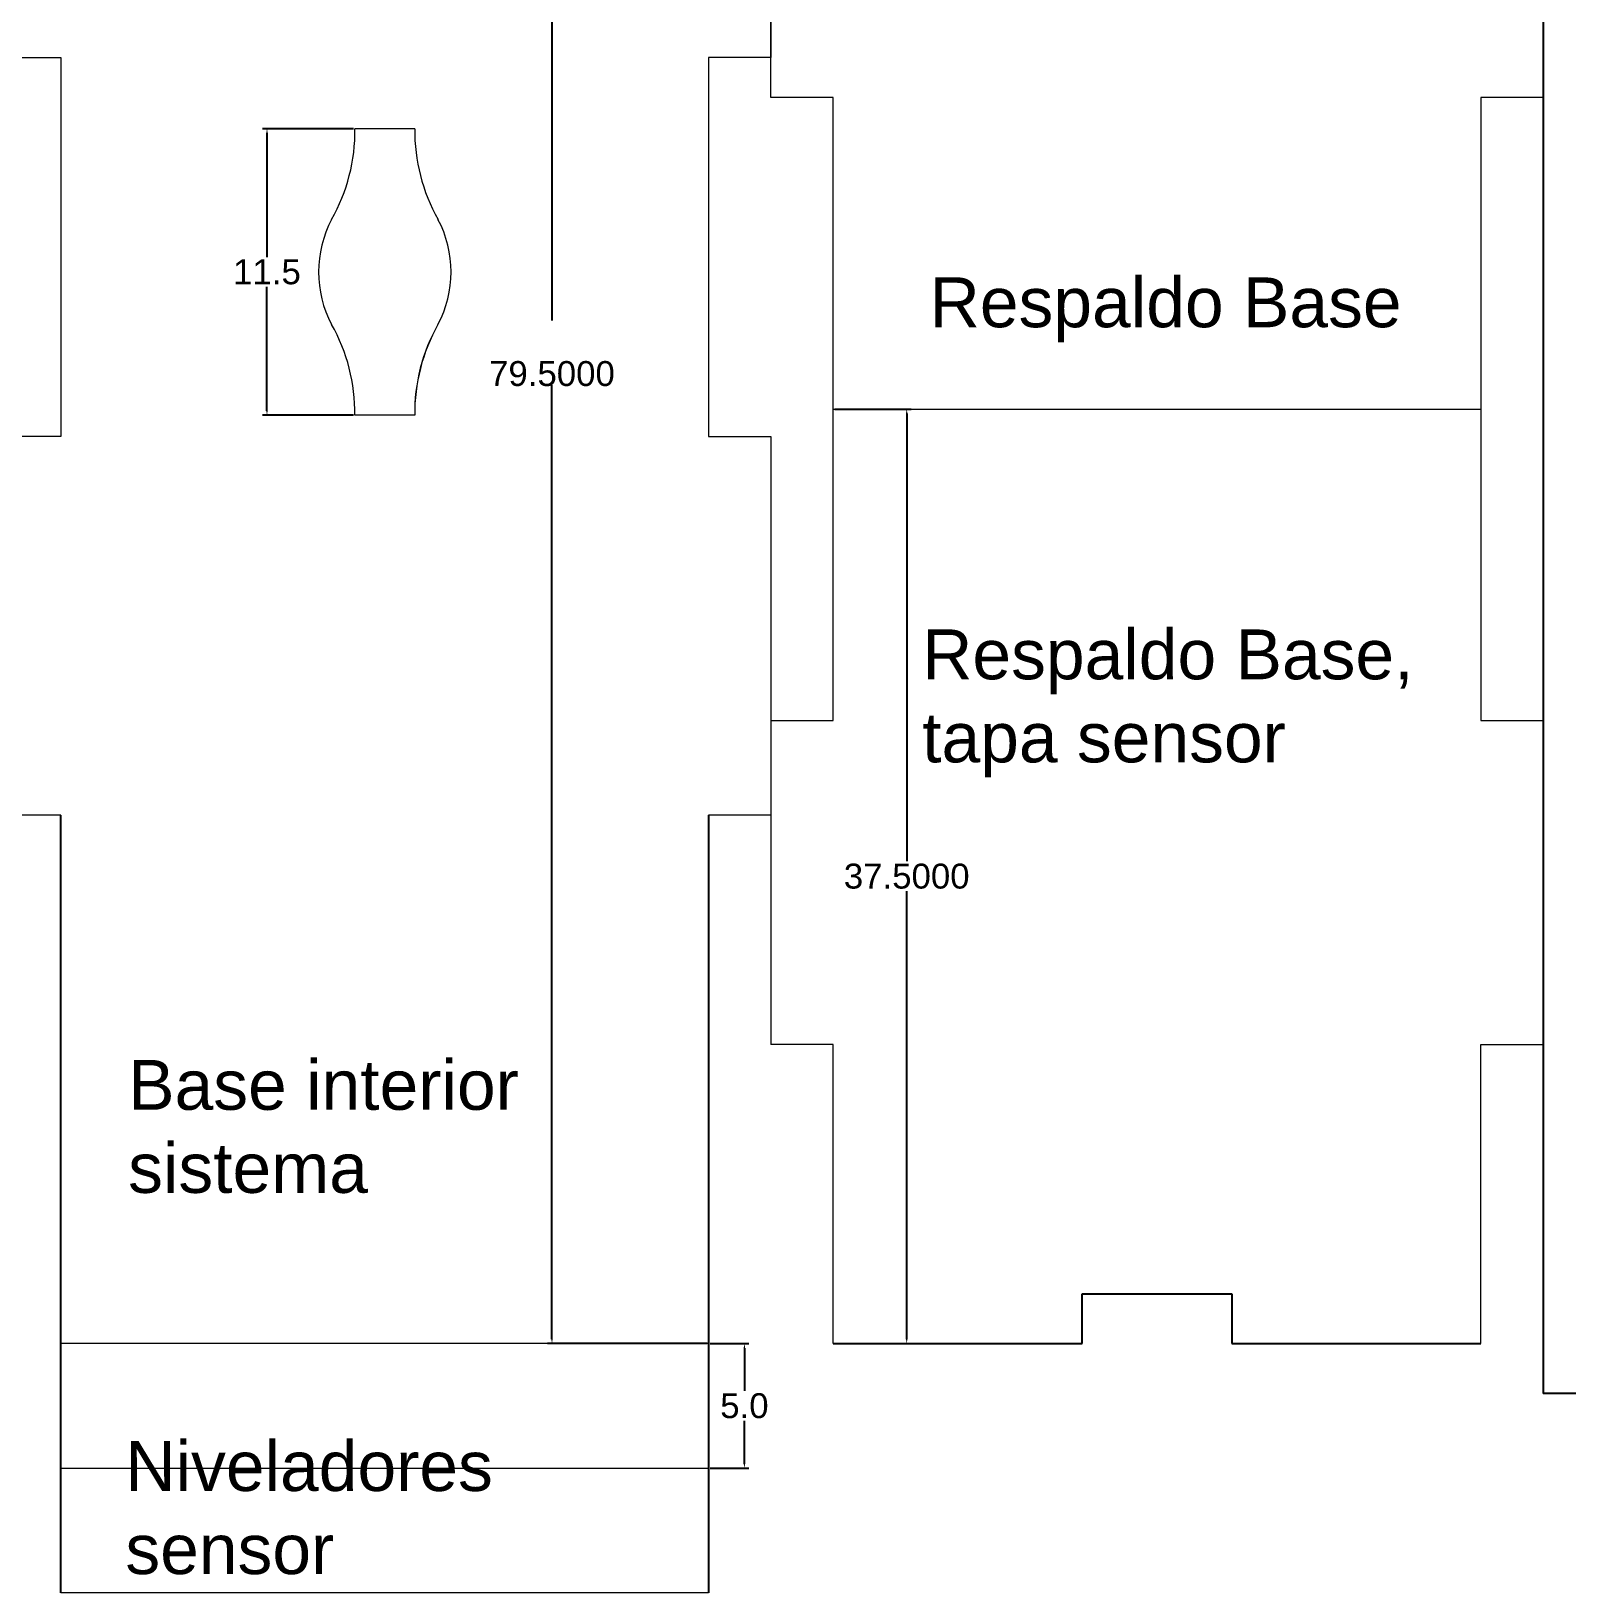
# Model space of a CAD drawing. Header units: inches. Extents: x 1 to 167, y 15 to 121.
# Drawn here: x 72 to 133.7, y 15.2 to 77.8 of the extents above; entities that cross this region are included whole.
import ezdxf

# ---------------------------------------------------------------- set-up
doc = ezdxf.new("R2010")
doc.units = ezdxf.units.IN
doc.header["$MEASUREMENT"] = 0
doc.styles.get("Standard").update_dxf_attribs({"font": 'arial.ttf'})
doc.dimstyles.new('Annotative', dxfattribs={"dimscale": 0, "dimtxt": 0.18, "dimasz": 0.18, "dimexe": 0.18, "dimexo": 0.0625, "dimgap": 0.09, "dimtad": 0, "dimtih": 1, "dimtoh": 1, "dimdec": 4, "dimzin": 0, "dimdsep": 46, "dimtxsty": 'Standard', "dimcen": 0.09, "dimadec": 0, "dimazin": 0, "dimtfac": 1, "dimtdec": 4, "dimtofl": 0, "dimtmove": 0, "dimatfit": 3, "dimfxl": 1, "dimtolj": 1, "dimtzin": 0, "dimarcsym": 0})
doc.dimstyles.get("Standard").update_dxf_attribs({"dimtxt": 0.18, "dimasz": 0.18, "dimexe": 0.18, "dimexo": 0.0625, "dimgap": 0.09, "dimtad": 0, "dimtih": 1, "dimtoh": 1, "dimdec": 4, "dimzin": 0, "dimdsep": 46, "dimtxsty": 'Standard', "dimcen": 0.09, "dimadec": 0, "dimazin": 0, "dimtfac": 1, "dimtdec": 4, "dimtofl": 0, "dimtmove": 0, "dimatfit": 3, "dimfxl": 1, "dimtolj": 1, "dimtzin": 0, "dimarcsym": 0})

# ---------------------------------------------------------------- blocks, each defined once
blk = doc.blocks.new('*D7')
at = {"color": 0, "lineweight": -2, "transparency": 16777216}
for p, q in [((99.152, 104.659), (92.745, 104.659)), ((92.925, 104.479), (92.925, 66.206)), ((92.925, 25.339), (92.925, 63.611)), ((99.152, 25.159), (92.745, 25.159))]:
    blk.add_line(p, q, dxfattribs=at)
at = {"color": 0, "transparency": 16777216}
for points in [[(92.895, 104.479), (92.955, 104.479), (92.925, 104.659)], [(92.895, 25.339), (92.955, 25.339), (92.925, 25.159)]]:
    blk.add_solid(points, dxfattribs=at)
at = {"layer": 'Defpoints', "color": 0, "transparency": 16777216}
for p in [(99.215, 104.659), (92.925, 25.159), (99.215, 25.159)]:
    blk.add_point(p, dxfattribs=at)
at = {"color": 0, "transparency": 16777216, "insert": (92.925, 64.909), "char_height": 0.18, "attachment_point": 5}
blk.add_mtext('\\A1;{\\H5.55556x;\\P\\H1x;79.5000}', dxfattribs=at)
blk = doc.blocks.new('*D8')
at = {"color": 0, "lineweight": -2, "transparency": 16777216}
for p, q in [((84.953, 73.908), (81.305, 73.908)), ((81.485, 73.728), (81.485, 68.759)), ((81.485, 62.589), (81.485, 67.558)), ((84.953, 62.409), (81.305, 62.409))]:
    blk.add_line(p, q, dxfattribs=at)
at = {"color": 0, "transparency": 16777216}
for points in [[(81.455, 73.728), (81.515, 73.728), (81.485, 73.908)], [(81.455, 62.589), (81.515, 62.589), (81.485, 62.409)]]:
    blk.add_solid(points, dxfattribs=at)
at = {"layer": 'Defpoints', "color": 0, "transparency": 16777216}
for p in [(85.015, 73.908), (81.485, 62.409), (85.015, 62.409)]:
    blk.add_point(p, dxfattribs=at)
at = {"color": 0, "transparency": 16777216, "insert": (81.485, 68.159), "char_height": 0.18, "width": 2.66483, "attachment_point": 5}
blk.add_mtext('\\A1;{\\H5.55556x;11.5}', dxfattribs=at)
blk = doc.blocks.new('*D10')
at = {"color": 0, "lineweight": -2, "transparency": 16777216}
for p, q in [((104.277, 62.659), (107.346, 62.659)), ((107.166, 62.479), (107.166, 44.51)), ((107.166, 25.339), (107.166, 43.308)), ((104.277, 25.159), (107.346, 25.159))]:
    blk.add_line(p, q, dxfattribs=at)
at = {"color": 0, "transparency": 16777216}
for points in [[(107.136, 62.479), (107.196, 62.479), (107.166, 62.659)], [(107.136, 25.339), (107.196, 25.339), (107.166, 25.159)]]:
    blk.add_solid(points, dxfattribs=at)
at = {"layer": 'Defpoints', "color": 0, "transparency": 16777216}
for p in [(104.215, 62.659), (104.215, 25.159), (107.166, 25.159)]:
    blk.add_point(p, dxfattribs=at)
at = {"color": 0, "transparency": 16777216, "insert": (107.166, 43.909), "char_height": 0.18, "attachment_point": 5}
blk.add_mtext('\\A1;{\\H5.55556x;37.5000}', dxfattribs=at)
blk = doc.blocks.new('*D13')
at = {"color": 0, "lineweight": -2, "transparency": 16777216}
for p, q in [((99.277, 25.159), (100.831, 25.159)), ((100.651, 24.979), (100.651, 23.259)), ((100.651, 20.339), (100.651, 22.058)), ((99.277, 20.159), (100.831, 20.159))]:
    blk.add_line(p, q, dxfattribs=at)
at = {"color": 0, "transparency": 16777216}
for points in [[(100.621, 24.979), (100.681, 24.979), (100.651, 25.159)], [(100.621, 20.339), (100.681, 20.339), (100.651, 20.159)]]:
    blk.add_solid(points, dxfattribs=at)
at = {"layer": 'Defpoints', "color": 0, "transparency": 16777216}
for p in [(99.215, 25.159), (99.215, 20.159), (100.651, 20.159)]:
    blk.add_point(p, dxfattribs=at)
at = {"color": 0, "transparency": 16777216, "insert": (100.651, 22.659), "char_height": 0.18, "attachment_point": 5}
blk.add_mtext('\\A1;{\\H5.55556x;5.0}', dxfattribs=at)

msp = doc.modelspace()

# ---------------------------------------------------------------- linework, layer by layer
for p, q in [((132.71493, 106.15873), (132.71493, 23.15873)), ((73.21493, 15.15873), (73.21493, 46.35873)), ((99.21493, 46.35873), (99.21493, 15.15873)), ((114.21493, 25.15873), (114.21493, 27.15873)), ((114.21493, 27.15873), (120.21493, 27.15873)), ((120.21493, 27.15873), (120.21493, 25.15873)), ((104.21493, 25.15873), (114.21493, 25.15873)), ((120.21493, 25.15873), (130.21493, 25.15873)), ((158.71493, 23.15873), (132.71493, 23.15873))]:
    msp.add_line(p, q)
at = {"linetype": 'Continuous', "lineweight": 0}
for p, q in [((101.71493, 75.15873), (101.71493, 100.15873)), ((101.71493, 91.95873), (101.71493, 76.75873)), ((70.71493, 76.75873), (73.21493, 76.75873)), ((73.21493, 76.75873), (73.21493, 61.55873)), ((101.71493, 76.75873), (99.21493, 76.75873)), ((99.21493, 76.75873), (99.21493, 61.55873)), ((104.21493, 75.15873), (101.71493, 75.15873)), ((104.21493, 50.15873), (104.21493, 75.15873)), ((132.71493, 75.15873), (130.21493, 75.15873)), ((130.21493, 75.15873), (130.21493, 50.15873)), ((87.41534, 73.90818), (85.01535, 73.90818)), ((87.41534, 73.90818), (87.41534, 73.90818)), ((87.41455, 62.40909), (85.01455, 62.40944)), ((85.01455, 62.40944), (85.01455, 62.40944)), ((104.21493, 62.65873), (130.21493, 62.65873)), ((73.21493, 61.55873), (70.71493, 61.55873)), ((99.21493, 61.55873), (101.71493, 61.55873)), ((101.71493, 61.55873), (101.71493, 37.15873)), ((101.71493, 50.15873), (104.21493, 50.15873)), ((130.21493, 50.15873), (132.71493, 50.15873)), ((73.21493, 46.35873), (70.71493, 46.35873)), ((101.71493, 46.35873), (99.21493, 46.35873)), ((104.21493, 37.15873), (101.71493, 37.15873)), ((104.21493, 25.15873), (104.21493, 37.15873)), ((130.21493, 25.15873), (130.21493, 37.15873)), ((130.21493, 37.15873), (132.71493, 37.15873)), ((99.21493, 25.15873), (73.21493, 25.15873)), ((99.21493, 25.15873), (73.21493, 25.15873)), ((73.21493, 20.15873), (99.21493, 20.15873)), ((99.21493, 15.15873), (73.21493, 15.15873))]:
    msp.add_line(p, q, dxfattribs=at)
for centre, radius, start, end in [((77.84699, 73.80795), 7.16905, 330.4004534, 0.8038723), ((94.68428, 73.83448), 7.26931, 179.4191033, 209.4172691), ((88.05549, 68.15758), 4.5, 152.0475519, 207.8757599), ((84.37415, 68.15958), 4.5, 332.0542151, 27.9457849), ((77.83504, 62.50613), 7.18016, 359.2284144, 29.607958), ((94.58289, 62.50967), 7.16905, 150.4004534, 180.8038723), ((94.75416, 62.4657), 7.33983, 150.7623831, 180.4419426)]:
    msp.add_arc(centre, radius, start, end, dxfattribs=at)

# ---------------------------------------------------------------- texts
at = {"char_height": 2, "attachment_point": 1}
for s, insert in [('Respaldo Base', (108.08449, 67.94049)), ('Respaldo Base, tapa sensor', (107.78563, 53.8142)), ('Base interior sistema', (75.9116, 36.53883))]:
    msp.add_mtext_dynamic_manual_height_columns(s, width=20.335303, gutter_width=1, heights=[0], dxfattribs=dict(at, insert=insert))
at = {"insert": (75.80036, 21.24291), "char_height": 2, "width": 21.6331514, "attachment_point": 1}
msp.add_mtext('Niveladores sensor', dxfattribs=at)

# ---------------------------------------------------------------- dimensions: what is measured, and where the dimension line sits
for base, p1, p2, text, dimstyle, picture, middle in [((92.92539, 25.15873), (99.21493, 104.65873), (99.21493, 25.15873), '{\\H5.55556x;\\P\\H1x;<>}', 'Standard', '*D7', (92.92539, 64.90873)), ((81.48459, 62.40944), (85.01535, 73.90818), (85.01535, 62.40944), '{\\H5.55556x;11.5}', 'Standard', '*D8', (81.48459, 68.15881)), ((107.16563, 25.15873), (104.21493, 62.65873), (104.21493, 25.15873), '{\\H5.55556x;<>}', 'Annotative', '*D10', (107.16563, 43.90873)), ((100.65052, 20.15873), (99.21493, 25.15873), (99.21493, 20.15873), '{\\H5.55556x;5.0}', 'Annotative', '*D13', (100.65052, 22.65873))]:
    dim = msp.add_linear_dim(base=base, p1=p1, p2=p2, angle=90, text=text, dimstyle=dimstyle)
    dim.commit()
    dim.dimension.update_dxf_attribs({"geometry": picture, "text_midpoint": middle})

doc.saveas('drawing.dxf')
